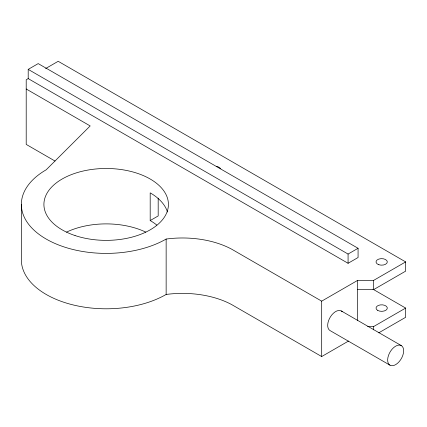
<?xml version="1.0" encoding="UTF-8"?>
<svg xmlns="http://www.w3.org/2000/svg" width="427" height="427" viewBox="0 0 427 427"><rect width="100%" height="100%" fill="white"/><g stroke="black" fill="none" stroke-linecap="round" stroke-linejoin="round"><path stroke-width="0.64" d="M28.198 78.611L28.198 69.377L38.195 63.607L358.072 248.284L358.072 257.518L348.074 263.288L28.198 78.611L26.202 79.764L26.202 144.406L55.019 161.043M45.62 68.555L58.189 61.296L405.65 261.906L405.65 271.14L373.662 289.607L357.671 289.607M156.837 225.098A62.251 35.937 0 0 0 150.187 220.562L158.182 215.945L158.182 198.139M28.198 69.377L348.074 254.054L358.072 248.284M26.202 88.997L90.177 125.933L46.191 169.797A84.818 48.972 0 0 0 46.191 239.051A84.818 48.972 0 0 0 166.146 239.051A72.174 41.67 0 0 1 231.717 249.208L321.686 301.147L357.671 280.374L373.662 280.374L405.65 261.906M21.35 204.421L21.35 259.824A84.818 48.972 0 0 0 73.711 305.07A84.818 48.972 0 0 0 166.146 294.454A72.174 41.67 0 0 1 231.717 304.611L321.686 356.55L348.528 341.05M367.663 326.543L373.662 326.543L405.65 308.075L405.65 317.309L378.802 332.809M372.963 289.202L405.65 308.075M341.333 310.973L401.311 345.603A11.31 6.528 -60 0 1 397.724 363.121A11.31 6.528 -60 0 1 387.929 357.468A11.31 6.528 -60 0 1 401.311 345.603M390 365.192L330.023 330.562A11.31 6.528 -60 0 1 330.541 316.663A11.31 6.528 -60 0 1 342.23 311.694M373.662 280.374L373.662 289.607M373.662 326.543L373.662 329.841M357.671 280.374L357.671 320.602M348.074 254.054L348.074 263.288M321.686 301.147L321.686 356.55M166.146 239.051L166.146 294.454M150.187 220.562L150.187 192.86A62.251 35.937 0 0 1 167.469 212.027M66.527 232.117A62.251 35.937 0 0 1 145.81 232.117M216.484 166.434A5.652 3.267 0 0 1 220.481 168.745M75.045 235.549A62.251 35.937 0 0 0 168.419 204.421A62.251 35.937 0 0 0 75.045 173.298A62.251 35.937 0 0 0 75.045 235.549M378.834 264.729A5.652 3.267 0 0 0 387.316 261.906A5.652 3.267 0 0 0 378.834 259.077A5.652 3.267 0 0 0 378.834 264.729M377.66 310.381A5.652 3.267 0 0 0 387.124 308.918A5.652 3.267 0 0 0 380.195 304.921A5.652 3.267 0 0 0 377.66 310.381"/></g></svg>
